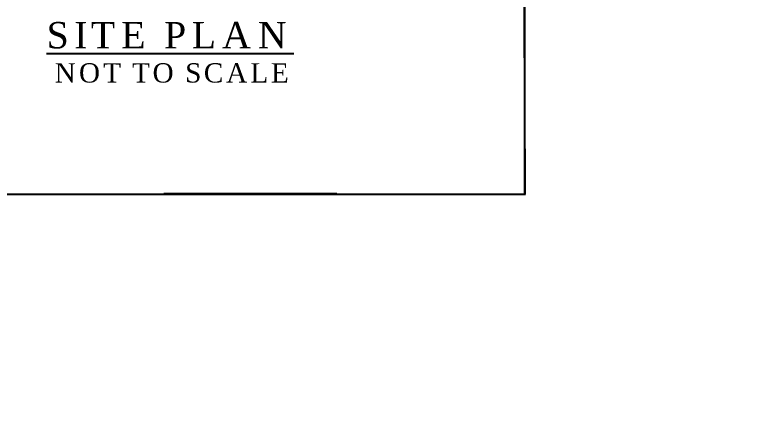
# Model space of a CAD drawing. Header units: inches. Extents: x -340059099 to 1458168, y 1119167 to 1294232938.
# Drawn here: x 468602 to 474153, y 2612848 to 2615838 of the extents above; entities that cross this region are included whole.
import ezdxf

# ---------------------------------------------------------------- set-up
doc = ezdxf.new("R2010")
doc.units = ezdxf.units.IN
doc.header["$MEASUREMENT"] = 0
doc.layers.add('Text', color=7, linetype='Continuous')
doc.styles.add('Text', font='times.ttf', dxfattribs={"height": 240})

msp = doc.modelspace()

# ---------------------------------------------------------------- linework, layer by layer
at = {"layer": 'Text', "const_width": 15}
msp.add_lwpolyline([(454607.1, 2626462.8), (472435.3, 2626462.8), (472435.3, 2614491.3), (454607.1, 2614491.3)], close=True, dxfattribs=at)
at = {"layer": 'Text'}
msp.add_lwpolyline([(464368, 2621141.3), (465649.6, 2620604.1), (467877.5, 2620117.2), (469813.3, 2619567.8), (472421.3, 2618581.2), (472435.3, 2614491.3), (472435.3, 2614491.3), (472435.3, 2618836.1), (471435, 2619238), (471640.2, 2619289.4), (471753.5, 2619323.3), (471795.5, 2619395.1), (471734.4, 2619474.5), (471548.8, 2619626), (471397.5, 2619705.4), (470991, 2619880.7), (470499.4, 2620142.9), (470041.3, 2620424.2), (469377.6, 2620810.3), (468871.9, 2621191.7)], dxfattribs=at)
at = {"layer": 'Text', "const_width": 15}
msp.add_lwpolyline([(469722.5, 2614494.5), (471023.7, 2614494.5)], dxfattribs=at)
at = {"layer": 'Text', "color": 1}
msp.add_circle((469844, 2616428.5), 81808, dxfattribs=at)

# ---------------------------------------------------------------- texts
at = {"layer": 'Text', "insert": (468841.8, 2615784.2), "char_height": 198, "attachment_point": 1, "style": 'Text'}
msp.add_mtext('{\\T1.25;\\LSITE PLAN}', dxfattribs=at)
at = {"layer": 'Text', "color": 1, "insert": (468902.5, 2615474.8), "char_height": 145.2, "attachment_point": 1, "style": 'Text'}
msp.add_mtext('{\\T1.15;\\C256;NOT TO SCALE}', dxfattribs=at)

doc.saveas('drawing.dxf')
